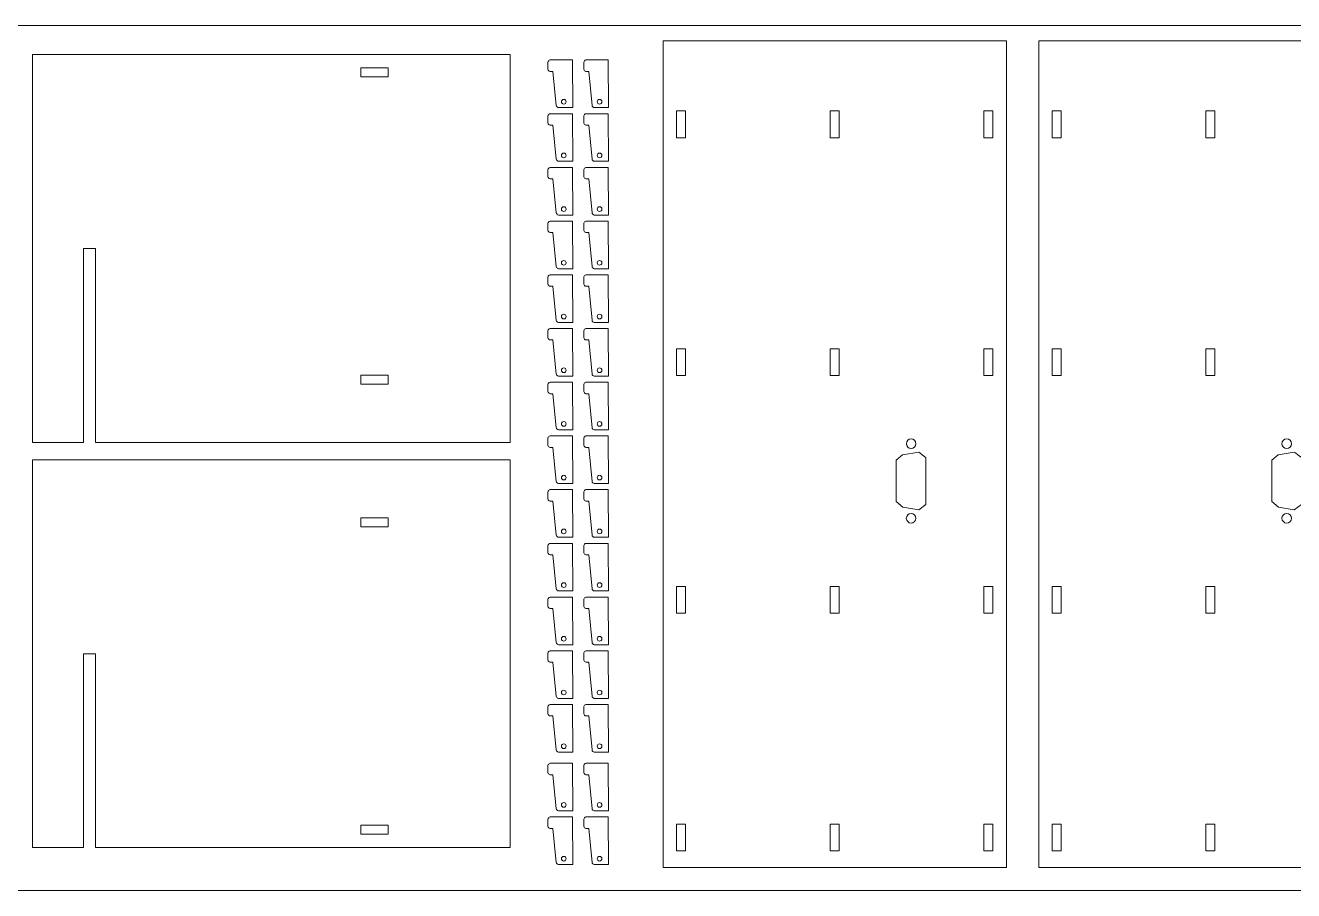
# Model space of a CAD drawing. Header units: inches. Extents: x -10 to 110, y -123 to -36.
# Drawn here: x 17.23 to 59.72, y -64.5 to -35.5 of the extents above; entities that cross this region are included whole.
import ezdxf

# ---------------------------------------------------------------- set-up
doc = ezdxf.new("R2010")
doc.units = ezdxf.units.IN
doc.header["$MEASUREMENT"] = 0
doc.layers.add('Layer 1', color=7, linetype='Continuous')

# ---------------------------------------------------------------- blocks, each defined once
blk = doc.blocks.new('block 9')
at = {"layer": 'Layer 1', "lineweight": 0}
for points in [[(62.684, -63.72), (51.184, -63.72), (51.184, -36.02), (62.684, -36.02), (62.684, -63.72), (62.684, -63.72)], [(51.634, -38.82), (51.634, -39.27), (51.934, -39.27), (51.934, -38.37), (51.634, -38.37), (51.634, -38.82)], [(57.084, -38.82), (57.084, -38.37), (56.784, -38.37), (56.784, -39.27), (57.084, -39.27), (57.084, -38.82)], [(62.234, -38.82), (62.234, -38.37), (61.934, -38.37), (61.934, -39.27), (62.234, -39.27), (62.234, -38.82)], [(51.634, -46.787), (51.634, -47.237), (51.934, -47.237), (51.934, -46.337), (51.634, -46.337), (51.634, -46.787)], [(57.084, -46.787), (57.084, -46.337), (56.784, -46.337), (56.784, -47.237), (57.084, -47.237), (57.084, -46.787)], [(62.234, -46.787), (62.234, -46.337), (61.934, -46.337), (61.934, -47.237), (62.234, -47.237), (62.234, -46.787)], [(51.634, -54.754), (51.634, -55.204), (51.934, -55.204), (51.934, -54.304), (51.634, -54.304), (51.634, -54.754)], [(57.084, -54.754), (57.084, -54.304), (56.784, -54.304), (56.784, -55.204), (57.084, -55.204), (57.084, -54.754)], [(62.234, -54.754), (62.234, -54.304), (61.934, -54.304), (61.934, -55.204), (62.234, -55.204), (62.234, -54.754)], [(51.634, -62.72), (51.634, -63.17), (51.934, -63.17), (51.934, -62.27), (51.634, -62.27), (51.634, -62.72)], [(57.084, -62.72), (57.084, -62.27), (56.784, -62.27), (56.784, -63.17), (57.084, -63.17), (57.084, -62.72)], [(62.234, -62.72), (62.234, -62.27), (61.934, -62.27), (61.934, -63.17), (62.234, -63.17), (62.234, -62.72)]]:
    blk.add_lwpolyline(points, dxfattribs=at)
for points, knots in [([(59.493, -49.68), (59.405, -49.68), (59.333, -49.609), (59.333, -49.52), (59.333, -49.432), (59.405, -49.36), (59.493, -49.36), (59.581, -49.36), (59.653, -49.432), (59.653, -49.52), (59.653, -49.609), (59.581, -49.68), (59.493, -49.68)], [0, 0, 0, 0, 1, 1, 1, 2, 2, 2, 3, 3, 3, 4, 4, 4, 4]), ([(59.747, -49.801), (59.747, -49.801), (59.987, -49.989), (59.987, -49.983), (59.987, -49.977), (59.987, -51.553), (59.987, -51.553), (59.987, -51.553), (59.747, -51.741), (59.747, -51.741), (59.747, -51.741), (59.212, -51.646), (59.212, -51.646), (59.212, -51.646), (58.993, -51.461), (58.993, -51.461), (58.993, -51.461), (58.993, -50.077), (58.993, -50.077), (58.993, -50.077), (59.206, -49.891), (59.206, -49.891), (59.206, -49.891), (59.747, -49.801), (59.747, -49.801)], [0, 0, 0, 0, 1, 1, 1, 2, 2, 2, 3, 3, 3, 4, 4, 4, 5, 5, 5, 6, 6, 6, 7, 7, 7, 8, 8, 8, 8]), ([(59.493, -52.18), (59.405, -52.18), (59.333, -52.109), (59.333, -52.02), (59.333, -51.932), (59.405, -51.86), (59.493, -51.86), (59.581, -51.86), (59.653, -51.932), (59.653, -52.02), (59.653, -52.109), (59.581, -52.18), (59.493, -52.18)], [0, 0, 0, 0, 1, 1, 1, 2, 2, 2, 3, 3, 3, 4, 4, 4, 4])]:
    blk.add_open_spline(points, degree=3, knots=knots, dxfattribs=at)
blk = doc.blocks.new('block 12')
at = {"layer": 'Layer 1', "lineweight": 0}
for points in [[(50.099, -63.72), (38.599, -63.72), (38.599, -36.02), (50.099, -36.02), (50.099, -63.72), (50.099, -63.72)], [(39.049, -38.82), (39.049, -39.27), (39.349, -39.27), (39.349, -38.37), (39.049, -38.37), (39.049, -38.82)], [(44.499, -38.82), (44.499, -38.37), (44.199, -38.37), (44.199, -39.27), (44.499, -39.27), (44.499, -38.82)], [(49.649, -38.82), (49.649, -38.37), (49.349, -38.37), (49.349, -39.27), (49.649, -39.27), (49.649, -38.82)], [(39.049, -46.787), (39.049, -47.237), (39.349, -47.237), (39.349, -46.337), (39.049, -46.337), (39.049, -46.787)], [(44.499, -46.787), (44.499, -46.337), (44.199, -46.337), (44.199, -47.237), (44.499, -47.237), (44.499, -46.787)], [(49.649, -46.787), (49.649, -46.337), (49.349, -46.337), (49.349, -47.237), (49.649, -47.237), (49.649, -46.787)], [(39.049, -54.754), (39.049, -55.204), (39.349, -55.204), (39.349, -54.304), (39.049, -54.304), (39.049, -54.754)], [(44.499, -54.754), (44.499, -54.304), (44.199, -54.304), (44.199, -55.204), (44.499, -55.204), (44.499, -54.754)], [(49.649, -54.754), (49.649, -54.304), (49.349, -54.304), (49.349, -55.204), (49.649, -55.204), (49.649, -54.754)], [(39.049, -62.72), (39.049, -63.17), (39.349, -63.17), (39.349, -62.27), (39.049, -62.27), (39.049, -62.72)], [(44.499, -62.72), (44.499, -62.27), (44.199, -62.27), (44.199, -63.17), (44.499, -63.17), (44.499, -62.72)], [(49.649, -62.72), (49.649, -62.27), (49.349, -62.27), (49.349, -63.17), (49.649, -63.17), (49.649, -62.72)]]:
    blk.add_lwpolyline(points, dxfattribs=at)
for points, knots in [([(46.908, -49.68), (46.82, -49.68), (46.749, -49.609), (46.749, -49.52), (46.749, -49.432), (46.82, -49.36), (46.908, -49.36), (46.997, -49.36), (47.068, -49.432), (47.068, -49.52), (47.068, -49.609), (46.997, -49.68), (46.908, -49.68)], [0, 0, 0, 0, 1, 1, 1, 2, 2, 2, 3, 3, 3, 4, 4, 4, 4]), ([(47.163, -49.801), (47.163, -49.801), (47.402, -49.989), (47.402, -49.983), (47.402, -49.977), (47.402, -51.553), (47.402, -51.553), (47.402, -51.553), (47.163, -51.741), (47.163, -51.741), (47.163, -51.741), (46.628, -51.646), (46.628, -51.646), (46.628, -51.646), (46.409, -51.461), (46.409, -51.461), (46.409, -51.461), (46.409, -50.077), (46.409, -50.077), (46.409, -50.077), (46.622, -49.891), (46.622, -49.891), (46.622, -49.891), (47.163, -49.801), (47.163, -49.801)], [0, 0, 0, 0, 1, 1, 1, 2, 2, 2, 3, 3, 3, 4, 4, 4, 5, 5, 5, 6, 6, 6, 7, 7, 7, 8, 8, 8, 8]), ([(46.908, -52.18), (46.82, -52.18), (46.748, -52.109), (46.748, -52.02), (46.748, -51.932), (46.82, -51.86), (46.908, -51.86), (46.997, -51.86), (47.069, -51.932), (47.069, -52.02), (47.069, -52.109), (46.997, -52.18), (46.908, -52.18)], [0, 0, 0, 0, 1, 1, 1, 2, 2, 2, 3, 3, 3, 4, 4, 4, 4])]:
    blk.add_open_spline(points, degree=3, knots=knots, dxfattribs=at)

msp = doc.modelspace()

# ---------------------------------------------------------------- linework, layer by layer
at = {"layer": 'Layer 1', "lineweight": 0}
msp.add_line((110, -64.5), (-10, -64.5), dxfattribs=at)
for points in [[(110, -64.5), (-10, -64.5), (-10, -35.5), (110, -35.5), (110, -64.5)], [(17.478, -49.476), (19.178, -49.476), (19.178, -42.976), (19.578, -42.976), (19.578, -49.476), (33.478, -49.476), (33.478, -36.476), (17.478, -36.476), (17.478, -49.476)], [(28.474, -36.926), (29.393, -36.926), (29.393, -37.226), (28.474, -37.226), (28.474, -36.926)], [(28.474, -47.226), (29.393, -47.226), (29.393, -47.526), (28.474, -47.526), (28.474, -47.226)], [(17.478, -50.059), (17.478, -63.059), (19.178, -63.059), (19.178, -56.559), (19.578, -56.559), (19.578, -63.059), (33.478, -63.059), (33.478, -50.059), (17.478, -50.059), (17.478, -50.059)], [(28.474, -52.009), (29.393, -52.009), (29.393, -52.309), (28.474, -52.309), (28.474, -52.009)], [(28.474, -62.309), (29.393, -62.309), (29.393, -62.609), (28.474, -62.609), (28.474, -62.309)]]:
    msp.add_lwpolyline(points, dxfattribs=at)
for points, knots in [([(35.572, -38.257), (35.572, -38.257), (35.092, -38.257), (35.092, -38.257), (35.056, -38.25), (35.027, -38.221), (35.02, -38.185), (35.02, -38.185), (34.909, -37.045), (34.909, -37.045), (34.909, -37.045), (34.813, -37.045), (34.813, -37.045), (34.777, -37.038), (34.748, -37.009), (34.741, -36.973), (34.741, -36.973), (34.741, -36.733), (34.741, -36.733), (34.748, -36.696), (34.777, -36.668), (34.813, -36.661), (34.813, -36.661), (35.563, -36.661), (35.563, -36.661), (35.563, -36.661), (35.572, -38.257), (35.572, -38.257)], [0, 0, 0, 0, 1, 1, 1, 2, 2, 2, 3, 3, 3, 4, 4, 4, 5, 5, 5, 6, 6, 6, 7, 7, 7, 8, 8, 8, 9, 9, 9, 9]), ([(36.771, -38.257), (36.771, -38.257), (36.292, -38.257), (36.292, -38.257), (36.255, -38.25), (36.226, -38.221), (36.22, -38.185), (36.22, -38.185), (36.109, -37.045), (36.109, -37.045), (36.109, -37.045), (36.013, -37.045), (36.013, -37.045), (35.976, -37.038), (35.947, -37.009), (35.941, -36.973), (35.941, -36.973), (35.941, -36.733), (35.941, -36.733), (35.947, -36.696), (35.976, -36.668), (36.013, -36.661), (36.013, -36.661), (36.763, -36.661), (36.763, -36.661), (36.763, -36.661), (36.771, -38.257), (36.771, -38.257)], [0, 0, 0, 0, 1, 1, 1, 2, 2, 2, 3, 3, 3, 4, 4, 4, 5, 5, 5, 6, 6, 6, 7, 7, 7, 8, 8, 8, 9, 9, 9, 9]), ([(35.194, -38.059), (35.194, -38.016), (35.229, -37.981), (35.272, -37.981), (35.315, -37.981), (35.35, -38.016), (35.35, -38.059), (35.35, -38.102), (35.315, -38.137), (35.272, -38.137), (35.229, -38.137), (35.194, -38.102), (35.194, -38.059)], [0, 0, 0, 0, 1, 1, 1, 2, 2, 2, 3, 3, 3, 4, 4, 4, 4]), ([(36.393, -38.059), (36.393, -38.016), (36.428, -37.981), (36.471, -37.981), (36.515, -37.981), (36.549, -38.016), (36.549, -38.059), (36.549, -38.102), (36.515, -38.137), (36.471, -38.137), (36.428, -38.137), (36.393, -38.102), (36.393, -38.059)], [0, 0, 0, 0, 1, 1, 1, 2, 2, 2, 3, 3, 3, 4, 4, 4, 4]), ([(35.572, -40.057), (35.572, -40.057), (35.092, -40.057), (35.092, -40.057), (35.056, -40.05), (35.027, -40.021), (35.02, -39.985), (35.02, -39.985), (34.909, -38.845), (34.909, -38.845), (34.909, -38.845), (34.813, -38.845), (34.813, -38.845), (34.777, -38.838), (34.748, -38.809), (34.741, -38.773), (34.741, -38.773), (34.741, -38.533), (34.741, -38.533), (34.748, -38.496), (34.777, -38.468), (34.813, -38.461), (34.813, -38.461), (35.563, -38.461), (35.563, -38.461), (35.563, -38.461), (35.572, -40.057), (35.572, -40.057)], [0, 0, 0, 0, 1, 1, 1, 2, 2, 2, 3, 3, 3, 4, 4, 4, 5, 5, 5, 6, 6, 6, 7, 7, 7, 8, 8, 8, 9, 9, 9, 9]), ([(36.771, -40.057), (36.771, -40.057), (36.292, -40.057), (36.292, -40.057), (36.255, -40.05), (36.226, -40.021), (36.22, -39.985), (36.22, -39.985), (36.109, -38.845), (36.109, -38.845), (36.109, -38.845), (36.013, -38.845), (36.013, -38.845), (35.976, -38.838), (35.947, -38.809), (35.941, -38.773), (35.941, -38.773), (35.941, -38.533), (35.941, -38.533), (35.947, -38.496), (35.976, -38.468), (36.013, -38.461), (36.013, -38.461), (36.763, -38.461), (36.763, -38.461), (36.763, -38.461), (36.771, -40.057), (36.771, -40.057)], [0, 0, 0, 0, 1, 1, 1, 2, 2, 2, 3, 3, 3, 4, 4, 4, 5, 5, 5, 6, 6, 6, 7, 7, 7, 8, 8, 8, 9, 9, 9, 9]), ([(35.194, -39.859), (35.194, -39.816), (35.229, -39.781), (35.272, -39.781), (35.315, -39.781), (35.35, -39.816), (35.35, -39.859), (35.35, -39.902), (35.315, -39.937), (35.272, -39.937), (35.229, -39.937), (35.194, -39.902), (35.194, -39.859)], [0, 0, 0, 0, 1, 1, 1, 2, 2, 2, 3, 3, 3, 4, 4, 4, 4]), ([(36.393, -39.859), (36.393, -39.816), (36.428, -39.781), (36.471, -39.781), (36.515, -39.781), (36.549, -39.816), (36.549, -39.859), (36.549, -39.902), (36.515, -39.937), (36.471, -39.937), (36.428, -39.937), (36.393, -39.902), (36.393, -39.859)], [0, 0, 0, 0, 1, 1, 1, 2, 2, 2, 3, 3, 3, 4, 4, 4, 4]), ([(35.572, -41.857), (35.572, -41.857), (35.092, -41.857), (35.092, -41.857), (35.056, -41.85), (35.027, -41.821), (35.02, -41.785), (35.02, -41.785), (34.909, -40.645), (34.909, -40.645), (34.909, -40.645), (34.813, -40.645), (34.813, -40.645), (34.777, -40.638), (34.748, -40.609), (34.741, -40.573), (34.741, -40.573), (34.741, -40.333), (34.741, -40.333), (34.748, -40.296), (34.777, -40.268), (34.813, -40.261), (34.813, -40.261), (35.563, -40.261), (35.563, -40.261), (35.563, -40.261), (35.572, -41.857), (35.572, -41.857)], [0, 0, 0, 0, 1, 1, 1, 2, 2, 2, 3, 3, 3, 4, 4, 4, 5, 5, 5, 6, 6, 6, 7, 7, 7, 8, 8, 8, 9, 9, 9, 9]), ([(36.771, -41.857), (36.771, -41.857), (36.292, -41.857), (36.292, -41.857), (36.255, -41.85), (36.226, -41.821), (36.22, -41.785), (36.22, -41.785), (36.109, -40.645), (36.109, -40.645), (36.109, -40.645), (36.013, -40.645), (36.013, -40.645), (35.976, -40.638), (35.947, -40.609), (35.941, -40.573), (35.941, -40.573), (35.941, -40.333), (35.941, -40.333), (35.947, -40.296), (35.976, -40.268), (36.013, -40.261), (36.013, -40.261), (36.763, -40.261), (36.763, -40.261), (36.763, -40.261), (36.771, -41.857), (36.771, -41.857)], [0, 0, 0, 0, 1, 1, 1, 2, 2, 2, 3, 3, 3, 4, 4, 4, 5, 5, 5, 6, 6, 6, 7, 7, 7, 8, 8, 8, 9, 9, 9, 9]), ([(35.194, -41.659), (35.194, -41.616), (35.229, -41.581), (35.272, -41.581), (35.315, -41.581), (35.35, -41.616), (35.35, -41.659), (35.35, -41.702), (35.315, -41.737), (35.272, -41.737), (35.229, -41.737), (35.194, -41.702), (35.194, -41.659)], [0, 0, 0, 0, 1, 1, 1, 2, 2, 2, 3, 3, 3, 4, 4, 4, 4]), ([(36.393, -41.659), (36.393, -41.616), (36.428, -41.581), (36.471, -41.581), (36.515, -41.581), (36.549, -41.616), (36.549, -41.659), (36.549, -41.702), (36.515, -41.737), (36.471, -41.737), (36.428, -41.737), (36.393, -41.702), (36.393, -41.659)], [0, 0, 0, 0, 1, 1, 1, 2, 2, 2, 3, 3, 3, 4, 4, 4, 4]), ([(35.572, -43.657), (35.572, -43.657), (35.092, -43.657), (35.092, -43.657), (35.056, -43.65), (35.027, -43.621), (35.02, -43.585), (35.02, -43.585), (34.909, -42.445), (34.909, -42.445), (34.909, -42.445), (34.813, -42.445), (34.813, -42.445), (34.777, -42.438), (34.748, -42.409), (34.741, -42.373), (34.741, -42.373), (34.741, -42.133), (34.741, -42.133), (34.748, -42.096), (34.777, -42.068), (34.813, -42.061), (34.813, -42.061), (35.563, -42.061), (35.563, -42.061), (35.563, -42.061), (35.572, -43.657), (35.572, -43.657)], [0, 0, 0, 0, 1, 1, 1, 2, 2, 2, 3, 3, 3, 4, 4, 4, 5, 5, 5, 6, 6, 6, 7, 7, 7, 8, 8, 8, 9, 9, 9, 9]), ([(36.771, -43.657), (36.771, -43.657), (36.292, -43.657), (36.292, -43.657), (36.255, -43.65), (36.226, -43.621), (36.22, -43.585), (36.22, -43.585), (36.109, -42.445), (36.109, -42.445), (36.109, -42.445), (36.013, -42.445), (36.013, -42.445), (35.976, -42.438), (35.947, -42.409), (35.941, -42.373), (35.941, -42.373), (35.941, -42.133), (35.941, -42.133), (35.947, -42.096), (35.976, -42.068), (36.013, -42.061), (36.013, -42.061), (36.763, -42.061), (36.763, -42.061), (36.763, -42.061), (36.771, -43.657), (36.771, -43.657)], [0, 0, 0, 0, 1, 1, 1, 2, 2, 2, 3, 3, 3, 4, 4, 4, 5, 5, 5, 6, 6, 6, 7, 7, 7, 8, 8, 8, 9, 9, 9, 9]), ([(35.194, -43.459), (35.194, -43.416), (35.229, -43.381), (35.272, -43.381), (35.315, -43.381), (35.35, -43.416), (35.35, -43.459), (35.35, -43.502), (35.315, -43.537), (35.272, -43.537), (35.229, -43.537), (35.194, -43.502), (35.194, -43.459)], [0, 0, 0, 0, 1, 1, 1, 2, 2, 2, 3, 3, 3, 4, 4, 4, 4]), ([(36.393, -43.459), (36.393, -43.416), (36.428, -43.381), (36.471, -43.381), (36.515, -43.381), (36.549, -43.416), (36.549, -43.459), (36.549, -43.502), (36.515, -43.537), (36.471, -43.537), (36.428, -43.537), (36.393, -43.502), (36.393, -43.459)], [0, 0, 0, 0, 1, 1, 1, 2, 2, 2, 3, 3, 3, 4, 4, 4, 4]), ([(35.572, -45.457), (35.572, -45.457), (35.092, -45.457), (35.092, -45.457), (35.056, -45.45), (35.027, -45.421), (35.02, -45.385), (35.02, -45.385), (34.909, -44.245), (34.909, -44.245), (34.909, -44.245), (34.813, -44.245), (34.813, -44.245), (34.777, -44.238), (34.748, -44.209), (34.741, -44.173), (34.741, -44.173), (34.741, -43.933), (34.741, -43.933), (34.748, -43.896), (34.777, -43.868), (34.813, -43.861), (34.813, -43.861), (35.563, -43.861), (35.563, -43.861), (35.563, -43.861), (35.572, -45.457), (35.572, -45.457)], [0, 0, 0, 0, 1, 1, 1, 2, 2, 2, 3, 3, 3, 4, 4, 4, 5, 5, 5, 6, 6, 6, 7, 7, 7, 8, 8, 8, 9, 9, 9, 9]), ([(36.771, -45.457), (36.771, -45.457), (36.292, -45.457), (36.292, -45.457), (36.255, -45.45), (36.226, -45.421), (36.22, -45.385), (36.22, -45.385), (36.109, -44.245), (36.109, -44.245), (36.109, -44.245), (36.013, -44.245), (36.013, -44.245), (35.976, -44.238), (35.947, -44.209), (35.941, -44.173), (35.941, -44.173), (35.941, -43.933), (35.941, -43.933), (35.947, -43.896), (35.976, -43.868), (36.013, -43.861), (36.013, -43.861), (36.763, -43.861), (36.763, -43.861), (36.763, -43.861), (36.771, -45.457), (36.771, -45.457)], [0, 0, 0, 0, 1, 1, 1, 2, 2, 2, 3, 3, 3, 4, 4, 4, 5, 5, 5, 6, 6, 6, 7, 7, 7, 8, 8, 8, 9, 9, 9, 9]), ([(35.194, -45.259), (35.194, -45.216), (35.229, -45.181), (35.272, -45.181), (35.315, -45.181), (35.35, -45.216), (35.35, -45.259), (35.35, -45.302), (35.315, -45.337), (35.272, -45.337), (35.229, -45.337), (35.194, -45.302), (35.194, -45.259)], [0, 0, 0, 0, 1, 1, 1, 2, 2, 2, 3, 3, 3, 4, 4, 4, 4]), ([(36.393, -45.259), (36.393, -45.216), (36.428, -45.181), (36.471, -45.181), (36.515, -45.181), (36.549, -45.216), (36.549, -45.259), (36.549, -45.302), (36.515, -45.337), (36.471, -45.337), (36.428, -45.337), (36.393, -45.302), (36.393, -45.259)], [0, 0, 0, 0, 1, 1, 1, 2, 2, 2, 3, 3, 3, 4, 4, 4, 4]), ([(35.572, -47.257), (35.572, -47.257), (35.092, -47.257), (35.092, -47.257), (35.056, -47.25), (35.027, -47.221), (35.02, -47.185), (35.02, -47.185), (34.909, -46.045), (34.909, -46.045), (34.909, -46.045), (34.813, -46.045), (34.813, -46.045), (34.777, -46.038), (34.748, -46.009), (34.741, -45.973), (34.741, -45.973), (34.741, -45.733), (34.741, -45.733), (34.748, -45.696), (34.777, -45.668), (34.813, -45.661), (34.813, -45.661), (35.563, -45.661), (35.563, -45.661), (35.563, -45.661), (35.572, -47.257), (35.572, -47.257)], [0, 0, 0, 0, 1, 1, 1, 2, 2, 2, 3, 3, 3, 4, 4, 4, 5, 5, 5, 6, 6, 6, 7, 7, 7, 8, 8, 8, 9, 9, 9, 9]), ([(36.771, -47.257), (36.771, -47.257), (36.292, -47.257), (36.292, -47.257), (36.255, -47.25), (36.226, -47.221), (36.22, -47.185), (36.22, -47.185), (36.109, -46.045), (36.109, -46.045), (36.109, -46.045), (36.013, -46.045), (36.013, -46.045), (35.976, -46.038), (35.947, -46.009), (35.941, -45.973), (35.941, -45.973), (35.941, -45.733), (35.941, -45.733), (35.947, -45.696), (35.976, -45.668), (36.013, -45.661), (36.013, -45.661), (36.763, -45.661), (36.763, -45.661), (36.763, -45.661), (36.771, -47.257), (36.771, -47.257)], [0, 0, 0, 0, 1, 1, 1, 2, 2, 2, 3, 3, 3, 4, 4, 4, 5, 5, 5, 6, 6, 6, 7, 7, 7, 8, 8, 8, 9, 9, 9, 9]), ([(35.194, -47.059), (35.194, -47.016), (35.229, -46.981), (35.272, -46.981), (35.315, -46.981), (35.35, -47.016), (35.35, -47.059), (35.35, -47.102), (35.315, -47.137), (35.272, -47.137), (35.229, -47.137), (35.194, -47.102), (35.194, -47.059)], [0, 0, 0, 0, 1, 1, 1, 2, 2, 2, 3, 3, 3, 4, 4, 4, 4]), ([(36.393, -47.059), (36.393, -47.016), (36.428, -46.981), (36.471, -46.981), (36.515, -46.981), (36.549, -47.016), (36.549, -47.059), (36.549, -47.102), (36.515, -47.137), (36.471, -47.137), (36.428, -47.137), (36.393, -47.102), (36.393, -47.059)], [0, 0, 0, 0, 1, 1, 1, 2, 2, 2, 3, 3, 3, 4, 4, 4, 4]), ([(35.572, -49.057), (35.572, -49.057), (35.092, -49.057), (35.092, -49.057), (35.056, -49.05), (35.027, -49.021), (35.02, -48.985), (35.02, -48.985), (34.909, -47.845), (34.909, -47.845), (34.909, -47.845), (34.813, -47.845), (34.813, -47.845), (34.777, -47.838), (34.748, -47.809), (34.741, -47.773), (34.741, -47.773), (34.741, -47.533), (34.741, -47.533), (34.748, -47.496), (34.777, -47.468), (34.813, -47.461), (34.813, -47.461), (35.563, -47.461), (35.563, -47.461), (35.563, -47.461), (35.572, -49.057), (35.572, -49.057)], [0, 0, 0, 0, 1, 1, 1, 2, 2, 2, 3, 3, 3, 4, 4, 4, 5, 5, 5, 6, 6, 6, 7, 7, 7, 8, 8, 8, 9, 9, 9, 9]), ([(36.771, -49.057), (36.771, -49.057), (36.292, -49.057), (36.292, -49.057), (36.255, -49.05), (36.226, -49.021), (36.22, -48.985), (36.22, -48.985), (36.109, -47.845), (36.109, -47.845), (36.109, -47.845), (36.013, -47.845), (36.013, -47.845), (35.976, -47.838), (35.947, -47.809), (35.941, -47.773), (35.941, -47.773), (35.941, -47.533), (35.941, -47.533), (35.947, -47.496), (35.976, -47.468), (36.013, -47.461), (36.013, -47.461), (36.763, -47.461), (36.763, -47.461), (36.763, -47.461), (36.771, -49.057), (36.771, -49.057)], [0, 0, 0, 0, 1, 1, 1, 2, 2, 2, 3, 3, 3, 4, 4, 4, 5, 5, 5, 6, 6, 6, 7, 7, 7, 8, 8, 8, 9, 9, 9, 9]), ([(35.194, -48.859), (35.194, -48.816), (35.229, -48.781), (35.272, -48.781), (35.315, -48.781), (35.35, -48.816), (35.35, -48.859), (35.35, -48.902), (35.315, -48.937), (35.272, -48.937), (35.229, -48.937), (35.194, -48.902), (35.194, -48.859)], [0, 0, 0, 0, 1, 1, 1, 2, 2, 2, 3, 3, 3, 4, 4, 4, 4]), ([(36.393, -48.859), (36.393, -48.816), (36.428, -48.781), (36.471, -48.781), (36.515, -48.781), (36.549, -48.816), (36.549, -48.859), (36.549, -48.902), (36.515, -48.937), (36.471, -48.937), (36.428, -48.937), (36.393, -48.902), (36.393, -48.859)], [0, 0, 0, 0, 1, 1, 1, 2, 2, 2, 3, 3, 3, 4, 4, 4, 4]), ([(35.572, -50.857), (35.572, -50.857), (35.092, -50.857), (35.092, -50.857), (35.056, -50.85), (35.027, -50.821), (35.02, -50.785), (35.02, -50.785), (34.909, -49.645), (34.909, -49.645), (34.909, -49.645), (34.813, -49.645), (34.813, -49.645), (34.777, -49.638), (34.748, -49.609), (34.741, -49.573), (34.741, -49.573), (34.741, -49.333), (34.741, -49.333), (34.748, -49.296), (34.777, -49.268), (34.813, -49.261), (34.813, -49.261), (35.563, -49.261), (35.563, -49.261), (35.563, -49.261), (35.572, -50.857), (35.572, -50.857)], [0, 0, 0, 0, 1, 1, 1, 2, 2, 2, 3, 3, 3, 4, 4, 4, 5, 5, 5, 6, 6, 6, 7, 7, 7, 8, 8, 8, 9, 9, 9, 9]), ([(36.771, -50.857), (36.771, -50.857), (36.292, -50.857), (36.292, -50.857), (36.255, -50.85), (36.226, -50.821), (36.22, -50.785), (36.22, -50.785), (36.109, -49.645), (36.109, -49.645), (36.109, -49.645), (36.013, -49.645), (36.013, -49.645), (35.976, -49.638), (35.947, -49.609), (35.941, -49.573), (35.941, -49.573), (35.941, -49.333), (35.941, -49.333), (35.947, -49.296), (35.976, -49.268), (36.013, -49.261), (36.013, -49.261), (36.763, -49.261), (36.763, -49.261), (36.763, -49.261), (36.771, -50.857), (36.771, -50.857)], [0, 0, 0, 0, 1, 1, 1, 2, 2, 2, 3, 3, 3, 4, 4, 4, 5, 5, 5, 6, 6, 6, 7, 7, 7, 8, 8, 8, 9, 9, 9, 9]), ([(35.194, -50.659), (35.194, -50.616), (35.229, -50.581), (35.272, -50.581), (35.315, -50.581), (35.35, -50.616), (35.35, -50.659), (35.35, -50.702), (35.315, -50.737), (35.272, -50.737), (35.229, -50.737), (35.194, -50.702), (35.194, -50.659)], [0, 0, 0, 0, 1, 1, 1, 2, 2, 2, 3, 3, 3, 4, 4, 4, 4]), ([(36.393, -50.659), (36.393, -50.616), (36.428, -50.581), (36.471, -50.581), (36.515, -50.581), (36.549, -50.616), (36.549, -50.659), (36.549, -50.702), (36.515, -50.737), (36.471, -50.737), (36.428, -50.737), (36.393, -50.702), (36.393, -50.659)], [0, 0, 0, 0, 1, 1, 1, 2, 2, 2, 3, 3, 3, 4, 4, 4, 4]), ([(35.572, -52.657), (35.572, -52.657), (35.092, -52.657), (35.092, -52.657), (35.056, -52.65), (35.027, -52.621), (35.02, -52.585), (35.02, -52.585), (34.909, -51.445), (34.909, -51.445), (34.909, -51.445), (34.813, -51.445), (34.813, -51.445), (34.777, -51.438), (34.748, -51.409), (34.741, -51.373), (34.741, -51.373), (34.741, -51.133), (34.741, -51.133), (34.748, -51.096), (34.777, -51.068), (34.813, -51.061), (34.813, -51.061), (35.563, -51.061), (35.563, -51.061), (35.563, -51.061), (35.572, -52.657), (35.572, -52.657)], [0, 0, 0, 0, 1, 1, 1, 2, 2, 2, 3, 3, 3, 4, 4, 4, 5, 5, 5, 6, 6, 6, 7, 7, 7, 8, 8, 8, 9, 9, 9, 9]), ([(36.771, -52.657), (36.771, -52.657), (36.292, -52.657), (36.292, -52.657), (36.255, -52.65), (36.226, -52.621), (36.22, -52.585), (36.22, -52.585), (36.109, -51.445), (36.109, -51.445), (36.109, -51.445), (36.013, -51.445), (36.013, -51.445), (35.976, -51.438), (35.947, -51.409), (35.941, -51.373), (35.941, -51.373), (35.941, -51.133), (35.941, -51.133), (35.947, -51.096), (35.976, -51.068), (36.013, -51.061), (36.013, -51.061), (36.763, -51.061), (36.763, -51.061), (36.763, -51.061), (36.771, -52.657), (36.771, -52.657)], [0, 0, 0, 0, 1, 1, 1, 2, 2, 2, 3, 3, 3, 4, 4, 4, 5, 5, 5, 6, 6, 6, 7, 7, 7, 8, 8, 8, 9, 9, 9, 9]), ([(35.194, -52.459), (35.194, -52.416), (35.229, -52.381), (35.272, -52.381), (35.315, -52.381), (35.35, -52.416), (35.35, -52.459), (35.35, -52.502), (35.315, -52.537), (35.272, -52.537), (35.229, -52.537), (35.194, -52.502), (35.194, -52.459)], [0, 0, 0, 0, 1, 1, 1, 2, 2, 2, 3, 3, 3, 4, 4, 4, 4]), ([(36.393, -52.459), (36.393, -52.416), (36.428, -52.381), (36.471, -52.381), (36.515, -52.381), (36.549, -52.416), (36.549, -52.459), (36.549, -52.502), (36.515, -52.537), (36.471, -52.537), (36.428, -52.537), (36.393, -52.502), (36.393, -52.459)], [0, 0, 0, 0, 1, 1, 1, 2, 2, 2, 3, 3, 3, 4, 4, 4, 4]), ([(35.572, -54.457), (35.572, -54.457), (35.092, -54.457), (35.092, -54.457), (35.056, -54.45), (35.027, -54.421), (35.02, -54.385), (35.02, -54.385), (34.909, -53.245), (34.909, -53.245), (34.909, -53.245), (34.813, -53.245), (34.813, -53.245), (34.777, -53.238), (34.748, -53.209), (34.741, -53.173), (34.741, -53.173), (34.741, -52.933), (34.741, -52.933), (34.748, -52.896), (34.777, -52.868), (34.813, -52.861), (34.813, -52.861), (35.563, -52.861), (35.563, -52.861), (35.563, -52.861), (35.572, -54.457), (35.572, -54.457)], [0, 0, 0, 0, 1, 1, 1, 2, 2, 2, 3, 3, 3, 4, 4, 4, 5, 5, 5, 6, 6, 6, 7, 7, 7, 8, 8, 8, 9, 9, 9, 9]), ([(36.771, -54.457), (36.771, -54.457), (36.292, -54.457), (36.292, -54.457), (36.255, -54.45), (36.226, -54.421), (36.22, -54.385), (36.22, -54.385), (36.109, -53.245), (36.109, -53.245), (36.109, -53.245), (36.013, -53.245), (36.013, -53.245), (35.976, -53.238), (35.947, -53.209), (35.941, -53.173), (35.941, -53.173), (35.941, -52.933), (35.941, -52.933), (35.947, -52.896), (35.976, -52.868), (36.013, -52.861), (36.013, -52.861), (36.763, -52.861), (36.763, -52.861), (36.763, -52.861), (36.771, -54.457), (36.771, -54.457)], [0, 0, 0, 0, 1, 1, 1, 2, 2, 2, 3, 3, 3, 4, 4, 4, 5, 5, 5, 6, 6, 6, 7, 7, 7, 8, 8, 8, 9, 9, 9, 9]), ([(35.194, -54.259), (35.194, -54.216), (35.229, -54.181), (35.272, -54.181), (35.315, -54.181), (35.35, -54.216), (35.35, -54.259), (35.35, -54.302), (35.315, -54.337), (35.272, -54.337), (35.229, -54.337), (35.194, -54.302), (35.194, -54.259)], [0, 0, 0, 0, 1, 1, 1, 2, 2, 2, 3, 3, 3, 4, 4, 4, 4]), ([(36.393, -54.259), (36.393, -54.216), (36.428, -54.181), (36.471, -54.181), (36.515, -54.181), (36.549, -54.216), (36.549, -54.259), (36.549, -54.302), (36.515, -54.337), (36.471, -54.337), (36.428, -54.337), (36.393, -54.302), (36.393, -54.259)], [0, 0, 0, 0, 1, 1, 1, 2, 2, 2, 3, 3, 3, 4, 4, 4, 4]), ([(35.572, -56.257), (35.572, -56.257), (35.092, -56.257), (35.092, -56.257), (35.056, -56.25), (35.027, -56.221), (35.02, -56.185), (35.02, -56.185), (34.909, -55.045), (34.909, -55.045), (34.909, -55.045), (34.813, -55.045), (34.813, -55.045), (34.777, -55.038), (34.748, -55.009), (34.741, -54.973), (34.741, -54.973), (34.741, -54.733), (34.741, -54.733), (34.748, -54.696), (34.777, -54.668), (34.813, -54.661), (34.813, -54.661), (35.563, -54.661), (35.563, -54.661), (35.563, -54.661), (35.572, -56.257), (35.572, -56.257)], [0, 0, 0, 0, 1, 1, 1, 2, 2, 2, 3, 3, 3, 4, 4, 4, 5, 5, 5, 6, 6, 6, 7, 7, 7, 8, 8, 8, 9, 9, 9, 9]), ([(36.771, -56.257), (36.771, -56.257), (36.292, -56.257), (36.292, -56.257), (36.255, -56.25), (36.226, -56.221), (36.22, -56.185), (36.22, -56.185), (36.109, -55.045), (36.109, -55.045), (36.109, -55.045), (36.013, -55.045), (36.013, -55.045), (35.976, -55.038), (35.947, -55.009), (35.941, -54.973), (35.941, -54.973), (35.941, -54.733), (35.941, -54.733), (35.947, -54.696), (35.976, -54.668), (36.013, -54.661), (36.013, -54.661), (36.763, -54.661), (36.763, -54.661), (36.763, -54.661), (36.771, -56.257), (36.771, -56.257)], [0, 0, 0, 0, 1, 1, 1, 2, 2, 2, 3, 3, 3, 4, 4, 4, 5, 5, 5, 6, 6, 6, 7, 7, 7, 8, 8, 8, 9, 9, 9, 9]), ([(35.194, -56.059), (35.194, -56.016), (35.229, -55.981), (35.272, -55.981), (35.315, -55.981), (35.35, -56.016), (35.35, -56.059), (35.35, -56.102), (35.315, -56.137), (35.272, -56.137), (35.229, -56.137), (35.194, -56.102), (35.194, -56.059)], [0, 0, 0, 0, 1, 1, 1, 2, 2, 2, 3, 3, 3, 4, 4, 4, 4]), ([(36.393, -56.059), (36.393, -56.016), (36.428, -55.981), (36.471, -55.981), (36.515, -55.981), (36.549, -56.016), (36.549, -56.059), (36.549, -56.102), (36.515, -56.137), (36.471, -56.137), (36.428, -56.137), (36.393, -56.102), (36.393, -56.059)], [0, 0, 0, 0, 1, 1, 1, 2, 2, 2, 3, 3, 3, 4, 4, 4, 4]), ([(35.572, -58.057), (35.572, -58.057), (35.092, -58.057), (35.092, -58.057), (35.056, -58.05), (35.027, -58.021), (35.02, -57.985), (35.02, -57.985), (34.909, -56.845), (34.909, -56.845), (34.909, -56.845), (34.813, -56.845), (34.813, -56.845), (34.777, -56.838), (34.748, -56.809), (34.741, -56.773), (34.741, -56.773), (34.741, -56.533), (34.741, -56.533), (34.748, -56.496), (34.777, -56.468), (34.813, -56.461), (34.813, -56.461), (35.563, -56.461), (35.563, -56.461), (35.563, -56.461), (35.572, -58.057), (35.572, -58.057)], [0, 0, 0, 0, 1, 1, 1, 2, 2, 2, 3, 3, 3, 4, 4, 4, 5, 5, 5, 6, 6, 6, 7, 7, 7, 8, 8, 8, 9, 9, 9, 9]), ([(36.771, -58.057), (36.771, -58.057), (36.292, -58.057), (36.292, -58.057), (36.255, -58.05), (36.226, -58.021), (36.22, -57.985), (36.22, -57.985), (36.109, -56.845), (36.109, -56.845), (36.109, -56.845), (36.013, -56.845), (36.013, -56.845), (35.976, -56.838), (35.947, -56.809), (35.941, -56.773), (35.941, -56.773), (35.941, -56.533), (35.941, -56.533), (35.947, -56.496), (35.976, -56.468), (36.013, -56.461), (36.013, -56.461), (36.763, -56.461), (36.763, -56.461), (36.763, -56.461), (36.771, -58.057), (36.771, -58.057)], [0, 0, 0, 0, 1, 1, 1, 2, 2, 2, 3, 3, 3, 4, 4, 4, 5, 5, 5, 6, 6, 6, 7, 7, 7, 8, 8, 8, 9, 9, 9, 9]), ([(35.194, -57.859), (35.194, -57.816), (35.229, -57.781), (35.272, -57.781), (35.315, -57.781), (35.35, -57.816), (35.35, -57.859), (35.35, -57.902), (35.315, -57.937), (35.272, -57.937), (35.229, -57.937), (35.194, -57.902), (35.194, -57.859)], [0, 0, 0, 0, 1, 1, 1, 2, 2, 2, 3, 3, 3, 4, 4, 4, 4]), ([(36.393, -57.859), (36.393, -57.816), (36.428, -57.781), (36.471, -57.781), (36.515, -57.781), (36.549, -57.816), (36.549, -57.859), (36.549, -57.902), (36.515, -57.937), (36.471, -57.937), (36.428, -57.937), (36.393, -57.902), (36.393, -57.859)], [0, 0, 0, 0, 1, 1, 1, 2, 2, 2, 3, 3, 3, 4, 4, 4, 4]), ([(35.572, -59.857), (35.572, -59.857), (35.092, -59.857), (35.092, -59.857), (35.056, -59.85), (35.027, -59.821), (35.02, -59.785), (35.02, -59.785), (34.909, -58.645), (34.909, -58.645), (34.909, -58.645), (34.813, -58.645), (34.813, -58.645), (34.777, -58.638), (34.748, -58.609), (34.741, -58.573), (34.741, -58.573), (34.741, -58.333), (34.741, -58.333), (34.748, -58.296), (34.777, -58.268), (34.813, -58.261), (34.813, -58.261), (35.563, -58.261), (35.563, -58.261), (35.563, -58.261), (35.572, -59.857), (35.572, -59.857)], [0, 0, 0, 0, 1, 1, 1, 2, 2, 2, 3, 3, 3, 4, 4, 4, 5, 5, 5, 6, 6, 6, 7, 7, 7, 8, 8, 8, 9, 9, 9, 9]), ([(36.771, -59.857), (36.771, -59.857), (36.292, -59.857), (36.292, -59.857), (36.255, -59.85), (36.226, -59.821), (36.22, -59.785), (36.22, -59.785), (36.109, -58.645), (36.109, -58.645), (36.109, -58.645), (36.013, -58.645), (36.013, -58.645), (35.976, -58.638), (35.947, -58.609), (35.941, -58.573), (35.941, -58.573), (35.941, -58.333), (35.941, -58.333), (35.947, -58.296), (35.976, -58.268), (36.013, -58.261), (36.013, -58.261), (36.763, -58.261), (36.763, -58.261), (36.763, -58.261), (36.771, -59.857), (36.771, -59.857)], [0, 0, 0, 0, 1, 1, 1, 2, 2, 2, 3, 3, 3, 4, 4, 4, 5, 5, 5, 6, 6, 6, 7, 7, 7, 8, 8, 8, 9, 9, 9, 9]), ([(35.194, -59.659), (35.194, -59.616), (35.229, -59.581), (35.272, -59.581), (35.315, -59.581), (35.35, -59.616), (35.35, -59.659), (35.35, -59.702), (35.315, -59.737), (35.272, -59.737), (35.229, -59.737), (35.194, -59.702), (35.194, -59.659)], [0, 0, 0, 0, 1, 1, 1, 2, 2, 2, 3, 3, 3, 4, 4, 4, 4]), ([(36.393, -59.659), (36.393, -59.616), (36.428, -59.581), (36.471, -59.581), (36.515, -59.581), (36.549, -59.616), (36.549, -59.659), (36.549, -59.702), (36.515, -59.737), (36.471, -59.737), (36.428, -59.737), (36.393, -59.702), (36.393, -59.659)], [0, 0, 0, 0, 1, 1, 1, 2, 2, 2, 3, 3, 3, 4, 4, 4, 4]), ([(35.572, -61.827), (35.572, -61.827), (35.092, -61.827), (35.092, -61.827), (35.056, -61.82), (35.027, -61.792), (35.02, -61.755), (35.02, -61.755), (34.909, -60.615), (34.909, -60.615), (34.909, -60.615), (34.813, -60.615), (34.813, -60.615), (34.777, -60.608), (34.748, -60.58), (34.741, -60.543), (34.741, -60.543), (34.741, -60.303), (34.741, -60.303), (34.748, -60.267), (34.777, -60.238), (34.813, -60.231), (34.813, -60.231), (35.563, -60.231), (35.563, -60.231), (35.563, -60.231), (35.572, -61.827), (35.572, -61.827)], [0, 0, 0, 0, 1, 1, 1, 2, 2, 2, 3, 3, 3, 4, 4, 4, 5, 5, 5, 6, 6, 6, 7, 7, 7, 8, 8, 8, 9, 9, 9, 9]), ([(36.771, -61.827), (36.771, -61.827), (36.292, -61.827), (36.292, -61.827), (36.255, -61.82), (36.226, -61.792), (36.22, -61.755), (36.22, -61.755), (36.109, -60.615), (36.109, -60.615), (36.109, -60.615), (36.013, -60.615), (36.013, -60.615), (35.976, -60.608), (35.947, -60.58), (35.941, -60.543), (35.941, -60.543), (35.941, -60.303), (35.941, -60.303), (35.947, -60.267), (35.976, -60.238), (36.013, -60.231), (36.013, -60.231), (36.763, -60.231), (36.763, -60.231), (36.763, -60.231), (36.771, -61.827), (36.771, -61.827)], [0, 0, 0, 0, 1, 1, 1, 2, 2, 2, 3, 3, 3, 4, 4, 4, 5, 5, 5, 6, 6, 6, 7, 7, 7, 8, 8, 8, 9, 9, 9, 9]), ([(35.194, -61.629), (35.194, -61.586), (35.229, -61.551), (35.272, -61.551), (35.315, -61.551), (35.35, -61.586), (35.35, -61.629), (35.35, -61.672), (35.315, -61.707), (35.272, -61.707), (35.229, -61.707), (35.194, -61.672), (35.194, -61.629)], [0, 0, 0, 0, 1, 1, 1, 2, 2, 2, 3, 3, 3, 4, 4, 4, 4]), ([(36.393, -61.629), (36.393, -61.586), (36.428, -61.551), (36.471, -61.551), (36.515, -61.551), (36.549, -61.586), (36.549, -61.629), (36.549, -61.672), (36.515, -61.707), (36.471, -61.707), (36.428, -61.707), (36.393, -61.672), (36.393, -61.629)], [0, 0, 0, 0, 1, 1, 1, 2, 2, 2, 3, 3, 3, 4, 4, 4, 4]), ([(35.572, -63.627), (35.572, -63.627), (35.092, -63.627), (35.092, -63.627), (35.056, -63.62), (35.027, -63.592), (35.02, -63.555), (35.02, -63.555), (34.909, -62.415), (34.909, -62.415), (34.909, -62.415), (34.813, -62.415), (34.813, -62.415), (34.777, -62.408), (34.748, -62.38), (34.741, -62.343), (34.741, -62.343), (34.741, -62.103), (34.741, -62.103), (34.748, -62.067), (34.777, -62.038), (34.813, -62.031), (34.813, -62.031), (35.563, -62.031), (35.563, -62.031), (35.563, -62.031), (35.572, -63.627), (35.572, -63.627)], [0, 0, 0, 0, 1, 1, 1, 2, 2, 2, 3, 3, 3, 4, 4, 4, 5, 5, 5, 6, 6, 6, 7, 7, 7, 8, 8, 8, 9, 9, 9, 9]), ([(36.771, -63.627), (36.771, -63.627), (36.292, -63.627), (36.292, -63.627), (36.255, -63.62), (36.226, -63.592), (36.22, -63.555), (36.22, -63.555), (36.109, -62.415), (36.109, -62.415), (36.109, -62.415), (36.013, -62.415), (36.013, -62.415), (35.976, -62.408), (35.947, -62.38), (35.941, -62.343), (35.941, -62.343), (35.941, -62.103), (35.941, -62.103), (35.947, -62.067), (35.976, -62.038), (36.013, -62.031), (36.013, -62.031), (36.763, -62.031), (36.763, -62.031), (36.763, -62.031), (36.771, -63.627), (36.771, -63.627)], [0, 0, 0, 0, 1, 1, 1, 2, 2, 2, 3, 3, 3, 4, 4, 4, 5, 5, 5, 6, 6, 6, 7, 7, 7, 8, 8, 8, 9, 9, 9, 9]), ([(35.194, -63.429), (35.194, -63.386), (35.229, -63.351), (35.272, -63.351), (35.315, -63.351), (35.35, -63.386), (35.35, -63.429), (35.35, -63.472), (35.315, -63.507), (35.272, -63.507), (35.229, -63.507), (35.194, -63.472), (35.194, -63.429)], [0, 0, 0, 0, 1, 1, 1, 2, 2, 2, 3, 3, 3, 4, 4, 4, 4]), ([(36.393, -63.429), (36.393, -63.386), (36.428, -63.351), (36.471, -63.351), (36.515, -63.351), (36.549, -63.386), (36.549, -63.429), (36.549, -63.472), (36.515, -63.507), (36.471, -63.507), (36.428, -63.507), (36.393, -63.472), (36.393, -63.429)], [0, 0, 0, 0, 1, 1, 1, 2, 2, 2, 3, 3, 3, 4, 4, 4, 4])]:
    msp.add_open_spline(points, degree=3, knots=knots, dxfattribs=at)

# ---------------------------------------------------------------- block references
at = {"layer": 'Layer 1'}
for name in ['block 12', 'block 9']:
    msp.add_blockref(name, (0, 0), dxfattribs=at)

doc.saveas('drawing.dxf')
